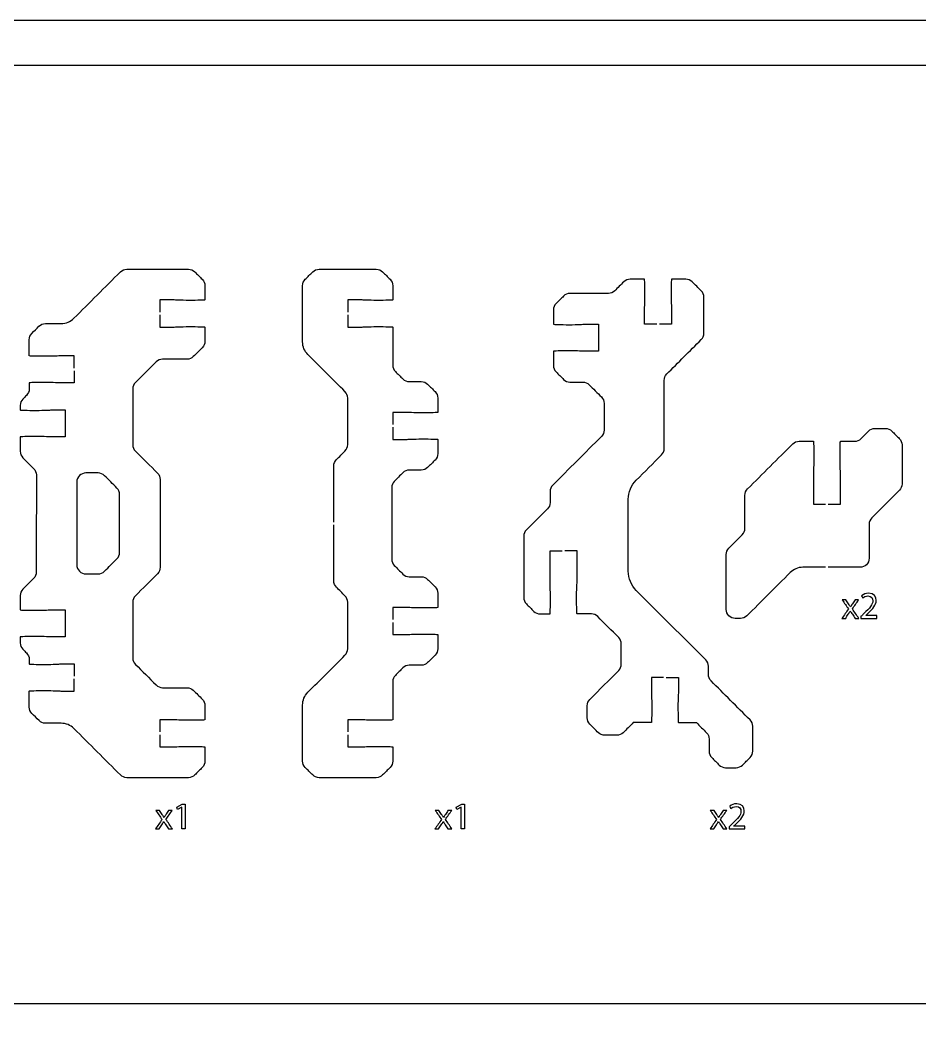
# Model space of a CAD drawing. Extents: x 0 to 375, y 150 to 450.
# Drawn here: x 176.9 to 276.8, y 338.4 to 450 of the extents above; entities that cross this region are included whole.
import ezdxf

# ---------------------------------------------------------------- set-up
doc = ezdxf.new("R2010")
doc.units = 0
doc.header["$MEASUREMENT"] = 0
doc.layers.add('DEFAULT', color=18, linetype='CONTINUOUS')

msp = doc.modelspace()

# ---------------------------------------------------------------- linework, layer by layer
at = {"layer": 'DEFAULT', "color": 116}
for points in [[(370, 150), (0, 150), (0, 450), (370, 450)], [(365, 340.79), (5, 340.79), (5, 445), (365, 445)]]:
    msp.add_lwpolyline(points, close=True, dxfattribs=at)
at = {"layer": 'DEFAULT', "color": 18}
for points in [[(194.86, 362.63), (194.85, 362.63), (194.37, 362.37), (194.3, 362.65), (194.9, 362.97), (195.22, 362.97), (195.22, 360.22), (194.86, 360.22)], [(225.87, 362.63), (225.86, 362.63), (225.38, 362.37), (225.31, 362.65), (225.91, 362.97), (226.23, 362.97), (226.23, 360.22), (225.87, 360.22)]]:
    msp.add_lwpolyline(points, close=True, dxfattribs=at)
at = {"layer": 'DEFAULT', "color": 1}
for points, knots in [([(182.92, 411.38), (182.92, 411.83), (182.92, 412.28), (182.92, 412.73), (182.42, 412.73), (181.92, 412.73), (181.42, 412.73), (181.21, 412.73), (180.63, 412.68), (179.67, 412.68), (178.7, 412.68), (177.92, 412.7), (177.92, 412.73), (177.92, 413.33), (177.92, 413.93), (177.92, 414.52), (177.92, 414.79), (178.02, 415.04), (178.21, 415.23), (178.47, 415.49), (178.74, 415.76), (179, 416.02), (179.19, 416.21), (179.45, 416.31), (179.71, 416.31), (180.29, 416.31), (180.88, 416.31), (181.46, 416.31), (182, 416.31), (182.5, 416.53), (182.88, 416.9), (184.6, 418.62), (186.32, 420.34), (188.04, 422.06), (188.23, 422.24), (188.48, 422.35), (188.74, 422.35), (191.02, 422.35), (193.3, 422.35), (195.58, 422.35), (195.85, 422.35), (196.1, 422.24), (196.29, 422.06), (196.57, 421.78), (196.84, 421.51), (197.12, 421.23), (197.31, 421.04), (197.41, 420.79), (197.41, 420.52), (197.41, 419.99), (197.41, 419.46), (197.41, 418.94), (197.41, 418.91), (196.63, 418.89), (195.66, 418.89), (194.7, 418.89), (194.12, 418.94), (193.91, 418.94), (193.41, 418.94), (192.91, 418.94), (192.41, 418.94), (192.41, 418.49), (192.41, 418.04), (192.41, 417.58)], [0, 0, 0, 0, 3.83, 3.83, 3.83, 8.08, 8.08, 8.08, 9.08, 9.08, 9.08, 10.08, 10.08, 10.08, 15.16, 15.16, 15.16, 16.16, 16.16, 16.16, 19.341981, 19.341981, 19.341981, 20.341981, 20.341981, 20.341981, 25.311981, 25.311981, 25.311981, 26.311981, 26.311981, 26.311981, 46.994855, 46.994855, 46.994855, 47.994855, 47.994855, 47.994855, 67.384855, 67.384855, 67.384855, 68.384855, 68.384855, 68.384855, 71.708257, 71.708257, 71.708257, 72.708257, 72.708257, 72.708257, 77.208257, 77.208257, 77.208257, 78.208257, 78.208257, 78.208257, 79.208257, 79.208257, 79.208257, 83.458257, 83.458257, 83.458257, 87.288257, 87.288257, 87.288257, 87.288257]), ([(211.72, 394.28), (211.72, 396.36), (211.72, 398.44), (211.72, 400.51), (211.72, 400.78), (211.83, 401.03), (212.02, 401.22), (212.33, 401.54), (212.65, 401.85), (212.96, 402.17), (213.15, 402.36), (213.26, 402.61), (213.26, 402.88), (213.26, 404.6), (213.26, 406.33), (213.26, 408.05), (213.26, 408.31), (213.15, 408.57), (212.96, 408.76), (211.59, 410.13), (210.22, 411.5), (208.84, 412.88), (208.47, 413.25), (208.26, 413.76), (208.26, 414.29), (208.26, 416.37), (208.26, 418.45), (208.26, 420.52), (208.26, 420.79), (208.36, 421.04), (208.55, 421.23), (208.83, 421.51), (209.1, 421.78), (209.38, 422.06), (209.57, 422.25), (209.82, 422.35), (210.09, 422.35), (212.2, 422.35), (214.31, 422.35), (216.43, 422.35), (216.69, 422.35), (216.95, 422.25), (217.13, 422.06), (217.41, 421.78), (217.69, 421.51), (217.96, 421.23), (218.15, 421.04), (218.26, 420.79), (218.26, 420.52), (218.26, 419.99), (218.26, 419.47), (218.26, 418.94), (218.26, 418.91), (217.47, 418.89), (216.51, 418.89), (215.54, 418.89), (214.97, 418.94), (214.76, 418.94), (214.26, 418.94), (213.76, 418.94), (213.26, 418.94), (213.26, 418.49), (213.26, 418.04), (213.26, 417.59)], [0, 0, 0, 0, 17.67, 17.67, 17.67, 18.67, 18.67, 18.67, 22.474234, 22.474234, 22.474234, 23.474234, 23.474234, 23.474234, 38.134234, 38.134234, 38.134234, 39.134234, 39.134234, 39.134234, 55.652249, 55.652249, 55.652249, 56.652249, 56.652249, 56.652249, 74.322249, 74.322249, 74.322249, 75.322249, 75.322249, 75.322249, 78.645651, 78.645651, 78.645651, 79.645651, 79.645651, 79.645651, 97.625651, 97.625651, 97.625651, 98.625651, 98.625651, 98.625651, 101.949053, 101.949053, 101.949053, 102.949053, 102.949053, 102.949053, 107.449053, 107.449053, 107.449053, 108.449053, 108.449053, 108.449053, 109.449053, 109.449053, 109.449053, 113.699053, 113.699053, 113.699053, 117.529053, 117.529053, 117.529053, 117.529053]), ([(247.55, 416.24), (247.1, 416.24), (246.64, 416.24), (246.19, 416.24), (246.19, 416.74), (246.19, 417.24), (246.19, 417.74), (246.19, 417.96), (246.24, 418.53), (246.24, 419.49), (246.24, 420.46), (246.22, 421.24), (246.19, 421.24), (245.66, 421.24), (245.13, 421.24), (244.61, 421.24), (244.34, 421.24), (244.09, 421.14), (243.9, 420.95), (243.56, 420.62), (243.23, 420.28), (242.89, 419.95), (242.71, 419.76), (242.45, 419.66), (242.19, 419.66), (240.77, 419.66), (239.35, 419.66), (237.92, 419.66), (237.66, 419.66), (237.41, 419.55), (237.22, 419.37), (236.94, 419.09), (236.66, 418.81), (236.39, 418.54), (236.2, 418.35), (236.09, 418.1), (236.09, 417.83), (236.09, 417.3), (236.09, 416.77), (236.09, 416.24), (236.09, 416.22), (236.88, 416.19), (237.84, 416.19), (238.81, 416.19), (239.38, 416.24), (239.59, 416.24), (240.09, 416.24), (240.59, 416.24), (241.09, 416.24), (241.09, 415.24), (241.09, 414.24), (241.09, 413.24), (240.59, 413.24), (240.09, 413.24), (239.59, 413.24), (239.38, 413.24), (238.81, 413.29), (237.84, 413.29), (236.88, 413.29), (236.09, 413.27), (236.09, 413.24), (236.09, 412.71), (236.09, 412.19), (236.09, 411.66), (236.09, 411.39), (236.2, 411.14), (236.39, 410.95), (236.66, 410.67), (236.94, 410.4), (237.22, 410.12), (237.41, 409.93), (237.66, 409.83), (237.92, 409.83), (238.4, 409.83), (238.87, 409.83), (239.35, 409.83), (239.61, 409.83), (239.86, 409.72), (240.05, 409.53), (240.51, 409.08), (240.96, 408.62), (241.42, 408.17), (241.61, 407.98), (241.71, 407.73), (241.71, 407.46), (241.71, 406.47), (241.71, 405.49), (241.71, 404.5), (241.71, 404.23), (241.61, 403.98), (241.42, 403.79), (239.61, 401.98), (237.81, 400.18), (236.01, 398.37), (235.82, 398.19), (235.71, 397.93), (235.71, 397.67), (235.71, 397.26), (235.71, 396.85), (235.71, 396.44), (235.71, 396.17), (235.61, 395.92), (235.42, 395.74), (234.64, 394.96), (233.86, 394.18), (233.09, 393.41), (232.9, 393.22), (232.79, 392.96), (232.79, 392.7), (232.79, 390.44), (232.79, 388.17), (232.79, 385.91), (232.79, 385.65), (232.9, 385.39), (233.09, 385.2), (233.36, 384.93), (233.64, 384.65), (233.92, 384.37), (234.11, 384.19), (234.36, 384.08), (234.63, 384.08), (234.99, 384.08), (235.35, 384.08), (235.71, 384.08), (235.74, 384.08), (235.76, 384.86), (235.76, 385.83), (235.76, 386.8), (235.71, 387.37), (235.71, 387.58), (235.71, 388.75), (235.71, 389.91), (235.71, 391.08), (236.16, 391.08), (236.62, 391.08), (237.07, 391.08)], [0, 0, 0, 0, 3.84, 3.84, 3.84, 8.09, 8.09, 8.09, 9.09, 9.09, 9.09, 10.09, 10.09, 10.09, 14.59, 14.59, 14.59, 15.59, 15.59, 15.59, 19.606367, 19.606367, 19.606367, 20.606367, 20.606367, 20.606367, 32.696367, 32.696367, 32.696367, 33.696367, 33.696367, 33.696367, 37.012705, 37.012705, 37.012705, 38.012705, 38.012705, 38.012705, 42.512705, 42.512705, 42.512705, 43.512705, 43.512705, 43.512705, 44.512705, 44.512705, 44.512705, 48.762705, 48.762705, 48.762705, 57.272705, 57.272705, 57.272705, 61.522705, 61.522705, 61.522705, 62.522705, 62.522705, 62.522705, 63.522705, 63.522705, 63.522705, 68.012705, 68.012705, 68.012705, 69.012705, 69.012705, 69.012705, 72.336107, 72.336107, 72.336107, 73.336107, 73.336107, 73.336107, 77.366107, 77.366107, 77.366107, 78.366107, 78.366107, 78.366107, 83.839113, 83.839113, 83.839113, 84.839113, 84.839113, 84.839113, 93.249113, 93.249113, 93.249113, 94.249113, 94.249113, 94.249113, 115.950221, 115.950221, 115.950221, 116.950221, 116.950221, 116.950221, 120.420221, 120.420221, 120.420221, 121.420221, 121.420221, 121.420221, 130.768173, 130.768173, 130.768173, 131.768173, 131.768173, 131.768173, 151.008173, 151.008173, 151.008173, 152.008173, 152.008173, 152.008173, 155.331575, 155.331575, 155.331575, 156.331575, 156.331575, 156.331575, 159.411575, 159.411575, 159.411575, 160.411575, 160.411575, 160.411575, 161.411575, 161.411575, 161.411575, 171.331575, 171.331575, 171.331575, 175.171575, 175.171575, 175.171575, 175.171575]), ([(248.61, 377.02), (249.06, 377.02), (249.51, 377.02), (249.96, 377.02), (249.96, 376.52), (249.96, 376.02), (249.96, 375.52), (249.96, 375.31), (249.91, 374.74), (249.91, 373.77), (249.91, 372.81), (249.93, 372.02), (249.96, 372.02), (250.62, 372.02), (251.29, 372.02), (251.96, 372.02), (252.33, 371.65), (252.71, 371.27), (253.08, 370.9), (253.27, 370.71), (253.37, 370.46), (253.37, 370.19), (253.37, 369.75), (253.37, 369.3), (253.37, 368.85), (253.37, 368.59), (253.47, 368.33), (253.66, 368.14), (253.94, 367.87), (254.21, 367.59), (254.49, 367.31), (254.68, 367.13), (254.94, 367.02), (255.2, 367.02), (255.59, 367.02), (255.98, 367.02), (256.37, 367.02), (256.64, 367.02), (256.89, 367.13), (257.08, 367.31), (257.35, 367.59), (257.63, 367.87), (257.91, 368.14), (258.1, 368.33), (258.2, 368.59), (258.2, 368.85), (258.2, 369.77), (258.2, 370.7), (258.2, 371.62), (258.2, 371.88), (258.1, 372.14), (257.91, 372.32), (256.46, 373.77), (255.02, 375.21), (253.58, 376.65), (253.39, 376.84), (253.29, 377.09), (253.29, 377.36), (253.29, 377.66), (253.29, 377.97), (253.29, 378.28), (253.29, 378.54), (253.19, 378.8), (252.99, 378.98), (250.42, 381.56), (247.85, 384.13), (245.28, 386.7), (244.72, 387.26), (244.4, 388.03), (244.4, 388.82), (244.4, 391.48), (244.4, 394.14), (244.4, 396.81), (244.4, 397.6), (244.72, 398.37), (245.28, 398.93), (246.21, 399.86), (247.15, 400.8), (248.08, 401.73), (248.27, 401.92), (248.38, 402.18), (248.38, 402.44), (248.38, 404.96), (248.38, 407.49), (248.38, 410.01), (248.38, 410.28), (248.48, 410.53), (248.67, 410.72), (249.94, 411.99), (251.21, 413.26), (252.49, 414.54), (252.68, 414.72), (252.78, 414.98), (252.78, 415.25), (252.78, 416.58), (252.78, 417.91), (252.78, 419.24), (252.78, 419.51), (252.68, 419.76), (252.49, 419.95), (252.15, 420.28), (251.82, 420.62), (251.48, 420.95), (251.3, 421.14), (251.04, 421.24), (250.78, 421.24), (250.25, 421.24), (249.72, 421.24), (249.2, 421.24), (249.17, 421.24), (249.15, 420.46), (249.15, 419.49), (249.15, 418.53), (249.2, 417.96), (249.2, 417.74), (249.2, 417.24), (249.2, 416.74), (249.2, 416.24), (248.75, 416.24), (248.3, 416.24), (247.85, 416.24)], [0, 0, 0, 0, 3.82, 3.82, 3.82, 8.07, 8.07, 8.07, 9.07, 9.07, 9.07, 10.07, 10.07, 10.07, 15.75, 15.75, 15.75, 20.247199, 20.247199, 20.247199, 21.247199, 21.247199, 21.247199, 25.047199, 25.047199, 25.047199, 26.047199, 26.047199, 26.047199, 29.370601, 29.370601, 29.370601, 30.370601, 30.370601, 30.370601, 33.690601, 33.690601, 33.690601, 34.690601, 34.690601, 34.690601, 38.014003, 38.014003, 38.014003, 39.014003, 39.014003, 39.014003, 46.854003, 46.854003, 46.854003, 47.854003, 47.854003, 47.854003, 65.192261, 65.192261, 65.192261, 66.192261, 66.192261, 66.192261, 68.802261, 68.802261, 68.802261, 69.802261, 69.802261, 69.802261, 100.731112, 100.731112, 100.731112, 101.731112, 101.731112, 101.731112, 124.361112, 124.361112, 124.361112, 125.361112, 125.361112, 125.361112, 136.60411, 136.60411, 136.60411, 137.60411, 137.60411, 137.60411, 159.07411, 159.07411, 159.07411, 160.07411, 160.07411, 160.07411, 175.3759, 175.3759, 175.3759, 176.3759, 176.3759, 176.3759, 187.7059, 187.7059, 187.7059, 188.7059, 188.7059, 188.7059, 192.722267, 192.722267, 192.722267, 193.722267, 193.722267, 193.722267, 198.212267, 198.212267, 198.212267, 199.212267, 199.212267, 199.212267, 200.212267, 200.212267, 200.212267, 204.462267, 204.462267, 204.462267, 208.282267, 208.282267, 208.282267, 208.282267]), ([(192.41, 417.28), (192.41, 416.83), (192.41, 416.38), (192.41, 415.93), (192.91, 415.93), (193.41, 415.93), (193.91, 415.93), (194.12, 415.93), (194.7, 415.98), (195.66, 415.98), (196.63, 415.98), (197.41, 415.96), (197.41, 415.93), (197.41, 415.41), (197.41, 414.88), (197.41, 414.35), (197.41, 414.08), (197.31, 413.83), (197.12, 413.64), (196.79, 413.31), (196.46, 412.98), (196.13, 412.65), (195.94, 412.47), (195.69, 412.36), (195.43, 412.36), (194.52, 412.36), (193.62, 412.36), (192.71, 412.36), (192.44, 412.36), (192.19, 412.25), (192, 412.07), (191.24, 411.3), (190.47, 410.54), (189.71, 409.77), (189.52, 409.58), (189.41, 409.33), (189.41, 409.07), (189.41, 407), (189.41, 404.94), (189.41, 402.87), (189.41, 402.61), (189.52, 402.36), (189.71, 402.16), (190.52, 401.35), (191.34, 400.53), (192.16, 399.71), (192.35, 399.52), (192.45, 399.27), (192.45, 399), (192.45, 395.76), (192.45, 392.51), (192.45, 389.26), (192.45, 389), (192.35, 388.74), (192.16, 388.55), (191.34, 387.73), (190.52, 386.91), (189.71, 386.1), (189.52, 385.91), (189.41, 385.65), (189.41, 385.39), (189.41, 383.33), (189.41, 381.26), (189.41, 379.2), (189.41, 378.93), (189.52, 378.68), (189.71, 378.49), (190.47, 377.73), (191.24, 376.96), (192, 376.2), (192.19, 376.01), (192.44, 375.9), (192.71, 375.9), (193.62, 375.9), (194.52, 375.9), (195.43, 375.9), (195.69, 375.9), (195.94, 375.8), (196.13, 375.61), (196.46, 375.28), (196.79, 374.95), (197.12, 374.62), (197.31, 374.44), (197.41, 374.18), (197.41, 373.91), (197.41, 373.39), (197.41, 372.86), (197.41, 372.33), (197.41, 372.3), (196.63, 372.28), (195.66, 372.28), (194.7, 372.28), (194.12, 372.33), (193.91, 372.33), (193.41, 372.33), (192.91, 372.33), (192.41, 372.33), (192.41, 371.88), (192.41, 371.43), (192.41, 370.98)], [0, 0, 0, 0, 3.83, 3.83, 3.83, 8.08, 8.08, 8.08, 9.08, 9.08, 9.08, 10.08, 10.08, 10.08, 14.57, 14.57, 14.57, 15.57, 15.57, 15.57, 19.529798, 19.529798, 19.529798, 20.529798, 20.529798, 20.529798, 28.229798, 28.229798, 28.229798, 29.229798, 29.229798, 29.229798, 38.436328, 38.436328, 38.436328, 39.436328, 39.436328, 39.436328, 56.986328, 56.986328, 56.986328, 57.986328, 57.986328, 57.986328, 67.822186, 67.822186, 67.822186, 68.822186, 68.822186, 68.822186, 96.442186, 96.442186, 96.442186, 97.442186, 97.442186, 97.442186, 107.278044, 107.278044, 107.278044, 108.278044, 108.278044, 108.278044, 125.838044, 125.838044, 125.838044, 126.838044, 126.838044, 126.838044, 136.037506, 136.037506, 136.037506, 137.037506, 137.037506, 137.037506, 144.737506, 144.737506, 144.737506, 145.737506, 145.737506, 145.737506, 149.697304, 149.697304, 149.697304, 150.697304, 150.697304, 150.697304, 155.187304, 155.187304, 155.187304, 156.187304, 156.187304, 156.187304, 157.187304, 157.187304, 157.187304, 161.437304, 161.437304, 161.437304, 165.267304, 165.267304, 165.267304, 165.267304]), ([(213.26, 417.29), (213.26, 416.84), (213.26, 416.38), (213.26, 415.93), (213.76, 415.93), (214.26, 415.93), (214.76, 415.93), (214.97, 415.93), (215.54, 415.98), (216.51, 415.98), (217.47, 415.98), (218.26, 415.96), (218.26, 415.93), (218.26, 414.53), (218.26, 413.12), (218.26, 411.71), (218.26, 411.44), (218.36, 411.19), (218.55, 411), (218.83, 410.72), (219.1, 410.45), (219.38, 410.17), (219.57, 409.98), (219.82, 409.88), (220.08, 409.88), (220.53, 409.88), (220.98, 409.88), (221.43, 409.88), (221.69, 409.88), (221.95, 409.77), (222.13, 409.58), (222.41, 409.31), (222.69, 409.03), (222.96, 408.76), (223.15, 408.57), (223.26, 408.31), (223.26, 408.05), (223.26, 407.52), (223.26, 406.99), (223.26, 406.46), (223.26, 406.43), (222.47, 406.41), (221.51, 406.41), (220.54, 406.41), (219.97, 406.46), (219.76, 406.46), (219.26, 406.46), (218.76, 406.46), (218.26, 406.46), (218.26, 406.01), (218.26, 405.56), (218.26, 405.11)], [0, 0, 0, 0, 3.83, 3.83, 3.83, 8.08, 8.08, 8.08, 9.08, 9.08, 9.08, 10.08, 10.08, 10.08, 22.06, 22.06, 22.06, 23.06, 23.06, 23.06, 26.383402, 26.383402, 26.383402, 27.383402, 27.383402, 27.383402, 31.193402, 31.193402, 31.193402, 32.193402, 32.193402, 32.193402, 35.516804, 35.516804, 35.516804, 36.516804, 36.516804, 36.516804, 41.016804, 41.016804, 41.016804, 42.016804, 42.016804, 42.016804, 43.016804, 43.016804, 43.016804, 47.266804, 47.266804, 47.266804, 51.096804, 51.096804, 51.096804, 51.096804]), ([(182.92, 411.08), (182.92, 410.63), (182.92, 410.18), (182.92, 409.73), (182.42, 409.73), (181.92, 409.73), (181.42, 409.73), (181.21, 409.73), (180.63, 409.78), (179.67, 409.78), (178.7, 409.78), (177.92, 409.76), (177.92, 409.73), (177.92, 409.5), (177.92, 409.28), (177.92, 409.06), (177.92, 408.79), (177.81, 408.54), (177.62, 408.35), (177.49, 408.21), (177.35, 408.08), (177.21, 407.94), (177.03, 407.75), (176.92, 407.5), (176.92, 407.23), (176.92, 407.07), (176.92, 406.9), (176.92, 406.73), (176.92, 406.7), (177.7, 406.68), (178.67, 406.68), (179.64, 406.68), (180.21, 406.73), (180.42, 406.73), (180.92, 406.73), (181.42, 406.73), (181.92, 406.73), (181.92, 405.73), (181.92, 404.73), (181.92, 403.73), (181.42, 403.73), (180.92, 403.73), (180.42, 403.73), (180.21, 403.73), (179.64, 403.78), (178.67, 403.78), (177.7, 403.78), (176.92, 403.76), (176.92, 403.73), (176.92, 403.2), (176.92, 402.67), (176.92, 402.14), (176.92, 401.88), (177.02, 401.62), (177.21, 401.43), (177.61, 401.03), (178.01, 400.63), (178.41, 400.24), (178.6, 400.04), (178.71, 399.79), (178.71, 399.53), (178.71, 395.93), (178.71, 392.33), (178.7, 388.74), (178.7, 388.47), (178.6, 388.22), (178.41, 388.03), (178.01, 387.63), (177.61, 387.23), (177.21, 386.83), (177.02, 386.64), (176.92, 386.39), (176.92, 386.12), (176.92, 385.59), (176.92, 385.07), (176.92, 384.54), (176.92, 384.51), (177.7, 384.49), (178.67, 384.49), (179.64, 384.49), (180.21, 384.54), (180.42, 384.54), (180.92, 384.54), (181.42, 384.54), (181.92, 384.54), (181.92, 383.54), (181.92, 382.53), (181.92, 381.53), (181.42, 381.53), (180.92, 381.53), (180.42, 381.53), (180.21, 381.53), (179.64, 381.58), (178.67, 381.58), (177.7, 381.58), (176.92, 381.56), (176.92, 381.53), (176.92, 381.31), (176.92, 381.09), (176.92, 380.87), (176.92, 380.6), (177.02, 380.35), (177.21, 380.16), (177.35, 380.02), (177.49, 379.88), (177.62, 379.75), (177.81, 379.56), (177.92, 379.3), (177.92, 379.04), (177.92, 378.87), (177.92, 378.7), (177.92, 378.53), (177.92, 378.5), (178.7, 378.48), (179.67, 378.48), (180.63, 378.48), (181.21, 378.53), (181.42, 378.53), (181.92, 378.53), (182.42, 378.53), (182.92, 378.53), (182.92, 378.08), (182.92, 377.63), (182.92, 377.18)], [0, 0, 0, 0, 3.83, 3.83, 3.83, 8.08, 8.08, 8.08, 9.08, 9.08, 9.08, 10.08, 10.08, 10.08, 11.98, 11.98, 11.98, 12.98, 12.98, 12.98, 14.63463, 14.63463, 14.63463, 15.63463, 15.63463, 15.63463, 17.06463, 17.06463, 17.06463, 18.06463, 18.06463, 18.06463, 19.06463, 19.06463, 19.06463, 23.31463, 23.31463, 23.31463, 31.82463, 31.82463, 31.82463, 36.07463, 36.07463, 36.07463, 37.07463, 37.07463, 37.07463, 38.07463, 38.07463, 38.07463, 42.56463, 42.56463, 42.56463, 43.56463, 43.56463, 43.56463, 48.372956, 48.372956, 48.372956, 49.372956, 49.372956, 49.372956, 79.952958, 79.952958, 79.952958, 80.952958, 80.952958, 80.952958, 85.761284, 85.761284, 85.761284, 86.761284, 86.761284, 86.761284, 91.261284, 91.261284, 91.261284, 92.261284, 92.261284, 92.261284, 93.261284, 93.261284, 93.261284, 97.511284, 97.511284, 97.511284, 106.021284, 106.021284, 106.021284, 110.271284, 110.271284, 110.271284, 111.271284, 111.271284, 111.271284, 112.271284, 112.271284, 112.271284, 114.161284, 114.161284, 114.161284, 115.161284, 115.161284, 115.161284, 116.815914, 116.815914, 116.815914, 117.815914, 117.815914, 117.815914, 119.255914, 119.255914, 119.255914, 120.255914, 120.255914, 120.255914, 121.255914, 121.255914, 121.255914, 125.505914, 125.505914, 125.505914, 129.335914, 129.335914, 129.335914, 129.335914]), ([(218.26, 404.81), (218.26, 404.36), (218.26, 403.91), (218.26, 403.46), (218.76, 403.46), (219.26, 403.46), (219.76, 403.46), (219.97, 403.46), (220.54, 403.51), (221.51, 403.51), (222.47, 403.51), (223.26, 403.49), (223.26, 403.46), (223.26, 402.93), (223.26, 402.4), (223.26, 401.88), (223.26, 401.61), (223.15, 401.35), (222.96, 401.17), (222.69, 400.89), (222.41, 400.62), (222.13, 400.34), (221.95, 400.15), (221.69, 400.05), (221.43, 400.05), (220.98, 400.05), (220.53, 400.05), (220.09, 400.05), (219.82, 400.05), (219.57, 399.94), (219.38, 399.76), (219.06, 399.44), (218.75, 399.12), (218.43, 398.8), (218.24, 398.62), (218.14, 398.36), (218.14, 398.1), (218.14, 395.45), (218.14, 392.81), (218.14, 390.17), (218.14, 389.9), (218.24, 389.65), (218.43, 389.46), (218.75, 389.14), (219.06, 388.83), (219.38, 388.51), (219.57, 388.32), (219.82, 388.22), (220.08, 388.22), (220.53, 388.22), (220.98, 388.22), (221.43, 388.22), (221.69, 388.22), (221.95, 388.11), (222.13, 387.92), (222.41, 387.65), (222.69, 387.37), (222.96, 387.09), (223.15, 386.91), (223.26, 386.65), (223.26, 386.39), (223.26, 385.86), (223.26, 385.33), (223.26, 384.8), (223.26, 384.77), (222.47, 384.75), (221.51, 384.75), (220.54, 384.75), (219.97, 384.8), (219.76, 384.8), (219.26, 384.8), (218.76, 384.8), (218.26, 384.8), (218.26, 384.35), (218.26, 383.9), (218.26, 383.45)], [0, 0, 0, 0, 3.83, 3.83, 3.83, 8.08, 8.08, 8.08, 9.08, 9.08, 9.08, 10.08, 10.08, 10.08, 14.57, 14.57, 14.57, 15.57, 15.57, 15.57, 18.886338, 18.886338, 18.886338, 19.886338, 19.886338, 19.886338, 23.686338, 23.686338, 23.686338, 24.686338, 24.686338, 24.686338, 28.49765, 28.49765, 28.49765, 29.49765, 29.49765, 29.49765, 51.97765, 51.97765, 51.97765, 52.97765, 52.97765, 52.97765, 56.781885, 56.781885, 56.781885, 57.781885, 57.781885, 57.781885, 61.591885, 61.591885, 61.591885, 62.591885, 62.591885, 62.591885, 65.915287, 65.915287, 65.915287, 66.915287, 66.915287, 66.915287, 71.415287, 71.415287, 71.415287, 72.415287, 72.415287, 72.415287, 73.415287, 73.415287, 73.415287, 77.665287, 77.665287, 77.665287, 81.485287, 81.485287, 81.485287, 81.485287]), ([(266.59, 396.26), (267.04, 396.26), (267.49, 396.26), (267.94, 396.26), (267.94, 397.43), (267.94, 398.59), (267.94, 399.76), (267.94, 399.97), (267.89, 400.54), (267.89, 401.51), (267.89, 402.46), (267.91, 403.23), (267.94, 403.26), (268.47, 403.26), (269, 403.26), (269.52, 403.26), (269.79, 403.26), (270.04, 403.36), (270.23, 403.55), (270.51, 403.83), (270.78, 404.1), (271.06, 404.38), (271.25, 404.57), (271.5, 404.67), (271.77, 404.67), (272.16, 404.67), (272.55, 404.67), (272.94, 404.67), (273.2, 404.67), (273.46, 404.57), (273.64, 404.38), (273.92, 404.1), (274.2, 403.83), (274.47, 403.55), (274.66, 403.36), (274.77, 403.11), (274.77, 402.84), (274.77, 401.4), (274.77, 399.96), (274.77, 398.52), (274.77, 398.25), (274.66, 398), (274.48, 397.81), (273.46, 396.79), (272.44, 395.77), (271.42, 394.76), (271.23, 394.57), (271.12, 394.31), (271.12, 394.05), (271.12, 392.78), (271.12, 391.52), (271.12, 390.26), (271.12, 389.71), (270.68, 389.26), (270.12, 389.26), (268.95, 389.26), (267.77, 389.26), (266.59, 389.26)], [0, 0, 0, 0, 3.832, 3.832, 3.832, 13.746, 13.746, 13.746, 14.746, 14.746, 14.746, 15.746, 15.746, 15.746, 20.237005, 20.237005, 20.237005, 21.237005, 21.237005, 21.237005, 24.556165, 24.556165, 24.556165, 25.556165, 25.556165, 25.556165, 28.872172, 28.872172, 28.872172, 29.872172, 29.872172, 29.872172, 33.201938, 33.201938, 33.201938, 34.201938, 34.201938, 34.201938, 46.45694, 46.45694, 46.45694, 47.45694, 47.45694, 47.45694, 59.716757, 59.716757, 59.716757, 60.716757, 60.716757, 60.716757, 71.450757, 71.450757, 71.450757, 72.450757, 72.450757, 72.450757, 82.477757, 82.477757, 82.477757, 82.477757]), ([(266.29, 389.26), (265.45, 389.26), (264.6, 389.26), (263.76, 389.26), (263.23, 389.26), (262.73, 389.05), (262.35, 388.67), (260.75, 387.08), (259.16, 385.48), (257.56, 383.88), (257.37, 383.7), (257.12, 383.59), (256.85, 383.59), (256.66, 383.59), (256.46, 383.59), (256.27, 383.59), (255.71, 383.59), (255.27, 384.04), (255.27, 384.59), (255.27, 386.62), (255.27, 388.65), (255.27, 390.68), (255.27, 390.95), (255.37, 391.2), (255.56, 391.39), (256.06, 391.89), (256.55, 392.38), (257.05, 392.88), (257.24, 393.07), (257.34, 393.32), (257.34, 393.59), (257.34, 394.81), (257.34, 396.03), (257.34, 397.25), (257.34, 397.51), (257.44, 397.77), (257.63, 397.96), (259.3, 399.62), (260.97, 401.29), (262.64, 402.96), (262.83, 403.15), (263.09, 403.26), (263.35, 403.26), (263.88, 403.26), (264.41, 403.26), (264.94, 403.26), (264.96, 403.23), (264.99, 402.46), (264.99, 401.51), (264.99, 400.54), (264.94, 399.97), (264.94, 399.76), (264.94, 398.59), (264.94, 397.43), (264.94, 396.26), (265.39, 396.26), (265.84, 396.26), (266.29, 396.26)], [0, 0, 0, 0, 7.156, 7.156, 7.156, 8.156, 8.156, 8.156, 27.35607, 27.35607, 27.35607, 28.35607, 28.35607, 28.35607, 30.01007, 30.01007, 30.01007, 31.01007, 31.01007, 31.01007, 48.27707, 48.27707, 48.27707, 49.27707, 49.27707, 49.27707, 55.237274, 55.237274, 55.237274, 56.237274, 56.237274, 56.237274, 66.617274, 66.617274, 66.617274, 67.617274, 67.617274, 67.617274, 87.696988, 87.696988, 87.696988, 88.696988, 88.696988, 88.696988, 93.186993, 93.186993, 93.186993, 94.186993, 94.186993, 94.186993, 95.186993, 95.186993, 95.186993, 105.100993, 105.100993, 105.100993, 108.933993, 108.933993, 108.933993, 108.933993]), ([(187.95, 390.91), (187.95, 390.65), (187.85, 390.4), (187.66, 390.21), (187.2, 389.75), (186.74, 389.29), (186.28, 388.83), (186.09, 388.64), (185.84, 388.53), (185.58, 388.53), (185.12, 388.53), (184.66, 388.53), (184.21, 388.53), (183.65, 388.53), (183.2, 388.98), (183.2, 389.54), (183.2, 392.6), (183.2, 395.66), (183.2, 398.73), (183.2, 399.28), (183.65, 399.73), (184.21, 399.73), (184.66, 399.73), (185.12, 399.73), (185.58, 399.73), (185.84, 399.73), (186.09, 399.63), (186.28, 399.43), (186.74, 398.97), (187.2, 398.52), (187.66, 398.06), (187.85, 397.87), (187.95, 397.61), (187.95, 397.35), (187.95, 395.2), (187.95, 393.06), (187.95, 390.91)], [18.24, 18.24, 18.24, 18.24, 19.24, 19.24, 19.24, 24.769575, 24.769575, 24.769575, 25.769575, 25.769575, 25.769575, 29.649575, 29.649575, 29.649575, 30.649575, 30.649575, 30.649575, 56.709575, 56.709575, 56.709575, 57.709575, 57.709575, 57.709575, 61.589575, 61.589575, 61.589575, 62.589575, 62.589575, 62.589575, 68.11915, 68.11915, 68.11915, 69.11915, 69.11915, 69.11915, 87.35915, 87.35915, 87.35915, 87.35915]), ([(213.26, 370.68), (213.26, 370.23), (213.26, 369.78), (213.26, 369.33), (213.76, 369.33), (214.26, 369.33), (214.76, 369.33), (214.97, 369.33), (215.54, 369.38), (216.51, 369.38), (217.47, 369.38), (218.26, 369.36), (218.26, 369.33), (218.26, 368.8), (218.26, 368.27), (218.26, 367.74), (218.26, 367.48), (218.15, 367.22), (217.96, 367.04), (217.69, 366.76), (217.41, 366.48), (217.13, 366.21), (216.95, 366.02), (216.69, 365.91), (216.43, 365.91), (214.31, 365.91), (212.2, 365.91), (210.09, 365.91), (209.82, 365.91), (209.57, 366.02), (209.38, 366.21), (209.1, 366.48), (208.83, 366.76), (208.55, 367.04), (208.36, 367.22), (208.26, 367.48), (208.26, 367.74), (208.26, 369.82), (208.26, 371.89), (208.26, 373.97), (208.26, 374.5), (208.47, 375.01), (208.84, 375.39), (210.22, 376.76), (211.59, 378.13), (212.96, 379.51), (213.15, 379.69), (213.26, 379.95), (213.26, 380.22), (213.26, 381.94), (213.26, 383.67), (213.26, 385.39), (213.26, 385.66), (213.15, 385.91), (212.96, 386.1), (212.65, 386.41), (212.33, 386.73), (212.02, 387.05), (211.83, 387.23), (211.72, 387.49), (211.72, 387.75), (211.72, 389.83), (211.72, 391.91), (211.72, 393.98)], [0, 0, 0, 0, 3.83, 3.83, 3.83, 8.08, 8.08, 8.08, 9.08, 9.08, 9.08, 10.08, 10.08, 10.08, 14.58, 14.58, 14.58, 15.58, 15.58, 15.58, 18.903402, 18.903402, 18.903402, 19.903402, 19.903402, 19.903402, 37.883402, 37.883402, 37.883402, 38.883402, 38.883402, 38.883402, 42.206804, 42.206804, 42.206804, 43.206804, 43.206804, 43.206804, 60.866804, 60.866804, 60.866804, 61.866804, 61.866804, 61.866804, 78.384818, 78.384818, 78.384818, 79.384818, 79.384818, 79.384818, 94.054818, 94.054818, 94.054818, 95.054818, 95.054818, 95.054818, 98.859053, 98.859053, 98.859053, 99.859053, 99.859053, 99.859053, 117.509053, 117.509053, 117.509053, 117.509053]), ([(248.31, 377.02), (247.86, 377.02), (247.41, 377.02), (246.96, 377.02), (246.96, 376.52), (246.96, 376.02), (246.96, 375.52), (246.96, 375.31), (247, 374.74), (247, 373.77), (247, 372.81), (246.98, 372.02), (246.96, 372.02), (246.29, 372.02), (245.62, 372.02), (244.95, 372.02), (244.58, 371.65), (244.21, 371.27), (243.83, 370.9), (243.65, 370.71), (243.39, 370.61), (243.13, 370.61), (242.68, 370.61), (242.23, 370.61), (241.79, 370.61), (241.52, 370.61), (241.27, 370.71), (241.08, 370.9), (240.76, 371.21), (240.45, 371.53), (240.13, 371.85), (239.94, 372.04), (239.84, 372.29), (239.84, 372.56), (239.84, 373), (239.84, 373.45), (239.84, 373.9), (239.84, 374.16), (239.94, 374.42), (240.13, 374.6), (241.2, 375.67), (242.26, 376.73), (243.33, 377.8), (243.52, 377.99), (243.62, 378.24), (243.62, 378.51), (243.62, 379.26), (243.62, 380.01), (243.62, 380.76), (243.62, 381.02), (243.52, 381.28), (243.33, 381.46), (242.55, 382.24), (241.78, 383.01), (241, 383.79), (240.82, 383.98), (240.56, 384.08), (240.3, 384.08), (239.77, 384.08), (239.24, 384.08), (238.71, 384.08), (238.69, 384.08), (238.66, 384.86), (238.66, 385.83), (238.66, 386.8), (238.71, 387.37), (238.71, 387.58), (238.71, 388.75), (238.71, 389.91), (238.71, 391.08), (238.27, 391.08), (237.82, 391.08), (237.37, 391.08)], [0, 0, 0, 0, 3.84, 3.84, 3.84, 8.09, 8.09, 8.09, 9.09, 9.09, 9.09, 10.09, 10.09, 10.09, 15.77, 15.77, 15.77, 20.267199, 20.267199, 20.267199, 21.267199, 21.267199, 21.267199, 25.067199, 25.067199, 25.067199, 26.067199, 26.067199, 26.067199, 29.871434, 29.871434, 29.871434, 30.871434, 30.871434, 30.871434, 34.671434, 34.671434, 34.671434, 35.671434, 35.671434, 35.671434, 48.484208, 48.484208, 48.484208, 49.484208, 49.484208, 49.484208, 55.864208, 55.864208, 55.864208, 56.864208, 56.864208, 56.864208, 66.183876, 66.183876, 66.183876, 67.183876, 67.183876, 67.183876, 71.673876, 71.673876, 71.673876, 72.673876, 72.673876, 72.673876, 73.673876, 73.673876, 73.673876, 83.593876, 83.593876, 83.593876, 87.413876, 87.413876, 87.413876, 87.413876]), ([(218.26, 383.15), (218.26, 382.7), (218.26, 382.25), (218.26, 381.8), (218.76, 381.8), (219.26, 381.8), (219.76, 381.8), (219.97, 381.8), (220.54, 381.85), (221.51, 381.85), (222.47, 381.85), (223.26, 381.83), (223.26, 381.8), (223.26, 381.27), (223.26, 380.74), (223.26, 380.22), (223.26, 379.95), (223.15, 379.69), (222.96, 379.51), (222.69, 379.23), (222.41, 378.95), (222.13, 378.68), (221.95, 378.49), (221.69, 378.38), (221.43, 378.38), (220.98, 378.38), (220.53, 378.38), (220.08, 378.38), (219.82, 378.38), (219.57, 378.28), (219.38, 378.09), (219.1, 377.82), (218.83, 377.54), (218.55, 377.26), (218.36, 377.08), (218.26, 376.82), (218.26, 376.56), (218.26, 375.15), (218.26, 373.74), (218.26, 372.33), (218.26, 372.3), (217.47, 372.28), (216.51, 372.28), (215.54, 372.28), (214.97, 372.33), (214.76, 372.33), (214.26, 372.33), (213.76, 372.33), (213.26, 372.33), (213.26, 371.88), (213.26, 371.43), (213.26, 370.98)], [0, 0, 0, 0, 3.84, 3.84, 3.84, 8.09, 8.09, 8.09, 9.09, 9.09, 9.09, 10.09, 10.09, 10.09, 14.58, 14.58, 14.58, 15.58, 15.58, 15.58, 18.903402, 18.903402, 18.903402, 19.903402, 19.903402, 19.903402, 23.713402, 23.713402, 23.713402, 24.713402, 24.713402, 24.713402, 28.036804, 28.036804, 28.036804, 29.036804, 29.036804, 29.036804, 41.016804, 41.016804, 41.016804, 42.016804, 42.016804, 42.016804, 43.016804, 43.016804, 43.016804, 47.266804, 47.266804, 47.266804, 51.096804, 51.096804, 51.096804, 51.096804]), ([(192.41, 370.68), (192.41, 370.23), (192.41, 369.78), (192.41, 369.33), (192.91, 369.33), (193.41, 369.33), (193.91, 369.33), (194.12, 369.33), (194.7, 369.38), (195.66, 369.38), (196.63, 369.38), (197.41, 369.36), (197.41, 369.33), (197.41, 368.8), (197.41, 368.27), (197.41, 367.74), (197.41, 367.48), (197.31, 367.22), (197.12, 367.04), (196.84, 366.76), (196.57, 366.48), (196.29, 366.21), (196.1, 366.02), (195.85, 365.91), (195.58, 365.91), (193.3, 365.91), (191.02, 365.91), (188.74, 365.91), (188.48, 365.91), (188.23, 366.02), (188.04, 366.21), (186.32, 367.93), (184.6, 369.65), (182.87, 371.37), (182.5, 371.74), (181.99, 371.95), (181.46, 371.95), (180.88, 371.95), (180.3, 371.95), (179.71, 371.95), (179.45, 371.95), (179.19, 372.06), (179.01, 372.25), (178.74, 372.51), (178.48, 372.78), (178.21, 373.04), (178.02, 373.23), (177.92, 373.48), (177.92, 373.75), (177.92, 374.34), (177.92, 374.94), (177.92, 375.53), (177.92, 375.56), (178.7, 375.58), (179.67, 375.58), (180.63, 375.58), (181.21, 375.53), (181.42, 375.53), (181.92, 375.53), (182.42, 375.53), (182.92, 375.53), (182.92, 375.98), (182.92, 376.43), (182.92, 376.88)], [0, 0, 0, 0, 3.83, 3.83, 3.83, 8.08, 8.08, 8.08, 9.08, 9.08, 9.08, 10.08, 10.08, 10.08, 14.58, 14.58, 14.58, 15.58, 15.58, 15.58, 18.903402, 18.903402, 18.903402, 19.903402, 19.903402, 19.903402, 39.293402, 39.293402, 39.293402, 40.293402, 40.293402, 40.293402, 60.990419, 60.990419, 60.990419, 61.990419, 61.990419, 61.990419, 66.940419, 66.940419, 66.940419, 67.940419, 67.940419, 67.940419, 71.136541, 71.136541, 71.136541, 72.136541, 72.136541, 72.136541, 77.186541, 77.186541, 77.186541, 78.186541, 78.186541, 78.186541, 79.186541, 79.186541, 79.186541, 83.436541, 83.436541, 83.436541, 87.266541, 87.266541, 87.266541, 87.266541])]:
    msp.add_open_spline(points, degree=3, knots=knots, dxfattribs=at)
at = {"layer": 'DEFAULT', "color": 18}
for points, knots in [([(270.22, 383.59), (270.22, 383.67), (270.22, 383.74), (270.22, 383.82), (270.32, 383.91), (270.42, 384.01), (270.51, 384.1), (271.22, 384.77), (271.53, 385.13), (271.54, 385.54), (271.54, 385.82), (271.4, 386.08), (270.99, 386.08), (270.74, 386.08), (270.54, 385.95), (270.41, 385.85), (270.37, 385.93), (270.33, 386.02), (270.29, 386.11), (270.48, 386.27), (270.75, 386.39), (271.07, 386.39), (271.66, 386.39), (271.91, 385.98), (271.91, 385.59), (271.91, 385.08), (271.54, 384.67), (270.96, 384.11), (270.89, 384.04), (270.82, 383.97), (270.74, 383.9), (271.15, 383.9), (271.57, 383.9), (271.98, 383.9), (271.98, 383.8), (271.98, 383.69), (271.98, 383.59), (271.39, 383.59), (270.81, 383.59), (270.22, 383.59)], [4.977, 4.977, 4.977, 4.977, 5.624, 5.624, 5.624, 6.777406, 6.777406, 6.777406, 7.777406, 7.777406, 7.777406, 8.777406, 8.777406, 8.777406, 9.777406, 9.777406, 9.777406, 10.592847, 10.592847, 10.592847, 11.592847, 11.592847, 11.592847, 12.592847, 12.592847, 12.592847, 13.592847, 13.592847, 13.592847, 14.466054, 14.466054, 14.466054, 17.968054, 17.968054, 17.968054, 18.843054, 18.843054, 18.843054, 23.820054, 23.820054, 23.820054, 23.820054]), ([(268.55, 385.64), (268.65, 385.49), (268.75, 385.34), (268.85, 385.2), (268.92, 385.08), (268.99, 384.98), (269.05, 384.86), (269.06, 384.86), (269.06, 384.86), (269.07, 384.86), (269.13, 384.99), (269.2, 385.09), (269.27, 385.2), (269.37, 385.35), (269.46, 385.49), (269.56, 385.64), (269.69, 385.64), (269.82, 385.64), (269.96, 385.64), (269.73, 385.31), (269.49, 384.98), (269.26, 384.65), (269.5, 384.3), (269.74, 383.94), (269.98, 383.59), (269.84, 383.59), (269.7, 383.59), (269.56, 383.59), (269.46, 383.74), (269.36, 383.9), (269.26, 384.05), (269.18, 384.17), (269.11, 384.28), (269.03, 384.41), (268.96, 384.28), (268.89, 384.17), (268.81, 384.05), (268.71, 383.9), (268.61, 383.74), (268.52, 383.59), (268.38, 383.59), (268.24, 383.59), (268.11, 383.59), (268.35, 383.94), (268.59, 384.29), (268.83, 384.64), (268.6, 384.97), (268.37, 385.3), (268.14, 385.64), (268.28, 385.64), (268.42, 385.64), (268.55, 385.64)], [1.175, 1.175, 1.175, 1.175, 2.671308, 2.671308, 2.671308, 3.671308, 3.671308, 3.671308, 3.707308, 3.707308, 3.707308, 4.707308, 4.707308, 4.707308, 6.187538, 6.187538, 6.187538, 7.325538, 7.325538, 7.325538, 10.75863, 10.75863, 10.75863, 14.385133, 14.385133, 14.385133, 15.584133, 15.584133, 15.584133, 17.14431, 17.14431, 17.14431, 18.16731, 18.16731, 18.16731, 19.16731, 19.16731, 19.16731, 20.719886, 20.719886, 20.719886, 21.883886, 21.883886, 21.883886, 25.494335, 25.494335, 25.494335, 28.950641, 28.950641, 28.950641, 30.125641, 30.125641, 30.125641, 30.125641]), ([(255.58, 360.22), (255.58, 360.3), (255.58, 360.38), (255.58, 360.45), (255.68, 360.55), (255.78, 360.64), (255.87, 360.74), (256.58, 361.4), (256.89, 361.76), (256.9, 362.17), (256.9, 362.45), (256.76, 362.71), (256.35, 362.71), (256.1, 362.71), (255.89, 362.58), (255.77, 362.48), (255.73, 362.57), (255.69, 362.65), (255.65, 362.74), (255.84, 362.9), (256.11, 363.02), (256.43, 363.02), (257.02, 363.02), (257.27, 362.61), (257.27, 362.22), (257.27, 361.71), (256.9, 361.3), (256.32, 360.74), (256.25, 360.68), (256.18, 360.61), (256.1, 360.53), (256.51, 360.53), (256.93, 360.53), (257.34, 360.53), (257.34, 360.43), (257.34, 360.33), (257.34, 360.22), (256.75, 360.22), (256.17, 360.22), (255.58, 360.22)], [4.977, 4.977, 4.977, 4.977, 5.625, 5.625, 5.625, 6.777709, 6.777709, 6.777709, 7.777709, 7.777709, 7.777709, 8.777709, 8.777709, 8.777709, 9.777709, 9.777709, 9.777709, 10.593151, 10.593151, 10.593151, 11.593151, 11.593151, 11.593151, 12.593151, 12.593151, 12.593151, 13.593151, 13.593151, 13.593151, 14.466357, 14.466357, 14.466357, 17.968357, 17.968357, 17.968357, 18.843357, 18.843357, 18.843357, 23.820357, 23.820357, 23.820357, 23.820357]), ([(192.38, 362.27), (192.48, 362.12), (192.58, 361.98), (192.67, 361.83), (192.75, 361.72), (192.81, 361.61), (192.88, 361.5), (192.88, 361.5), (192.89, 361.5), (192.89, 361.5), (192.96, 361.62), (193.03, 361.73), (193.1, 361.84), (193.19, 361.98), (193.29, 362.13), (193.38, 362.27), (193.52, 362.27), (193.65, 362.27), (193.79, 362.27), (193.55, 361.94), (193.32, 361.61), (193.09, 361.28), (193.33, 360.93), (193.57, 360.58), (193.81, 360.22), (193.67, 360.22), (193.52, 360.22), (193.38, 360.22), (193.28, 360.38), (193.18, 360.53), (193.08, 360.68), (193, 360.8), (192.93, 360.92), (192.85, 361.04), (192.79, 360.92), (192.71, 360.81), (192.64, 360.68), (192.54, 360.53), (192.44, 360.38), (192.34, 360.22), (192.21, 360.22), (192.07, 360.22), (191.93, 360.22), (192.17, 360.57), (192.42, 360.92), (192.66, 361.27), (192.43, 361.6), (192.2, 361.94), (191.97, 362.27), (192.1, 362.27), (192.24, 362.27), (192.38, 362.27)], [0, 0, 0, 0, 1.496308, 1.496308, 1.496308, 2.496308, 2.496308, 2.496308, 2.532308, 2.532308, 2.532308, 3.532308, 3.532308, 3.532308, 5.012538, 5.012538, 5.012538, 6.150538, 6.150538, 6.150538, 9.58363, 9.58363, 9.58363, 13.210133, 13.210133, 13.210133, 14.409133, 14.409133, 14.409133, 15.970148, 15.970148, 15.970148, 16.993148, 16.993148, 16.993148, 17.993148, 17.993148, 17.993148, 19.547106, 19.547106, 19.547106, 20.711106, 20.711106, 20.711106, 24.322126, 24.322126, 24.322126, 27.778432, 27.778432, 27.778432, 28.953432, 28.953432, 28.953432, 28.953432]), ([(223.39, 362.27), (223.49, 362.12), (223.59, 361.98), (223.68, 361.83), (223.76, 361.72), (223.82, 361.61), (223.89, 361.5), (223.89, 361.5), (223.9, 361.5), (223.9, 361.5), (223.97, 361.62), (224.04, 361.73), (224.11, 361.84), (224.2, 361.98), (224.3, 362.13), (224.39, 362.27), (224.53, 362.27), (224.66, 362.27), (224.8, 362.27), (224.56, 361.94), (224.33, 361.61), (224.1, 361.28), (224.34, 360.93), (224.58, 360.58), (224.82, 360.22), (224.68, 360.22), (224.53, 360.22), (224.39, 360.22), (224.29, 360.38), (224.19, 360.53), (224.09, 360.68), (224.01, 360.8), (223.95, 360.92), (223.87, 361.04), (223.8, 360.92), (223.73, 360.81), (223.65, 360.68), (223.55, 360.53), (223.45, 360.38), (223.35, 360.22), (223.22, 360.22), (223.08, 360.22), (222.94, 360.22), (223.19, 360.57), (223.43, 360.92), (223.67, 361.27), (223.44, 361.6), (223.21, 361.94), (222.98, 362.27), (223.11, 362.27), (223.25, 362.27), (223.39, 362.27)], [0, 0, 0, 0, 1.496308, 1.496308, 1.496308, 2.496308, 2.496308, 2.496308, 2.532308, 2.532308, 2.532308, 3.532308, 3.532308, 3.532308, 5.012538, 5.012538, 5.012538, 6.150538, 6.150538, 6.150538, 9.58363, 9.58363, 9.58363, 13.210133, 13.210133, 13.210133, 14.409133, 14.409133, 14.409133, 15.970148, 15.970148, 15.970148, 16.993148, 16.993148, 16.993148, 17.993148, 17.993148, 17.993148, 19.546566, 19.546566, 19.546566, 20.710566, 20.710566, 20.710566, 24.321014, 24.321014, 24.321014, 27.777321, 27.777321, 27.777321, 28.952321, 28.952321, 28.952321, 28.952321]), ([(253.91, 362.27), (254.01, 362.12), (254.11, 361.98), (254.21, 361.83), (254.28, 361.72), (254.35, 361.61), (254.41, 361.5), (254.42, 361.5), (254.42, 361.5), (254.43, 361.5), (254.49, 361.62), (254.56, 361.73), (254.63, 361.84), (254.72, 361.98), (254.82, 362.13), (254.92, 362.27), (255.05, 362.27), (255.18, 362.27), (255.32, 362.27), (255.09, 361.94), (254.85, 361.61), (254.62, 361.28), (254.86, 360.93), (255.1, 360.58), (255.34, 360.22), (255.2, 360.22), (255.06, 360.22), (254.92, 360.22), (254.82, 360.38), (254.72, 360.53), (254.62, 360.68), (254.54, 360.8), (254.47, 360.92), (254.39, 361.04), (254.32, 360.92), (254.25, 360.81), (254.17, 360.68), (254.07, 360.53), (253.97, 360.38), (253.88, 360.22), (253.74, 360.22), (253.6, 360.22), (253.47, 360.22), (253.71, 360.57), (253.95, 360.92), (254.19, 361.27), (253.96, 361.6), (253.73, 361.94), (253.5, 362.27), (253.64, 362.27), (253.78, 362.27), (253.91, 362.27)], [1.175, 1.175, 1.175, 1.175, 2.671308, 2.671308, 2.671308, 3.671308, 3.671308, 3.671308, 3.707308, 3.707308, 3.707308, 4.707308, 4.707308, 4.707308, 6.187538, 6.187538, 6.187538, 7.325538, 7.325538, 7.325538, 10.75863, 10.75863, 10.75863, 14.385133, 14.385133, 14.385133, 15.584133, 15.584133, 15.584133, 17.145148, 17.145148, 17.145148, 18.168148, 18.168148, 18.168148, 19.168148, 19.168148, 19.168148, 20.721566, 20.721566, 20.721566, 21.885566, 21.885566, 21.885566, 25.496014, 25.496014, 25.496014, 28.952321, 28.952321, 28.952321, 30.127321, 30.127321, 30.127321, 30.127321])]:
    msp.add_open_spline(points, degree=3, knots=knots, dxfattribs=at)

doc.saveas('drawing.dxf')
